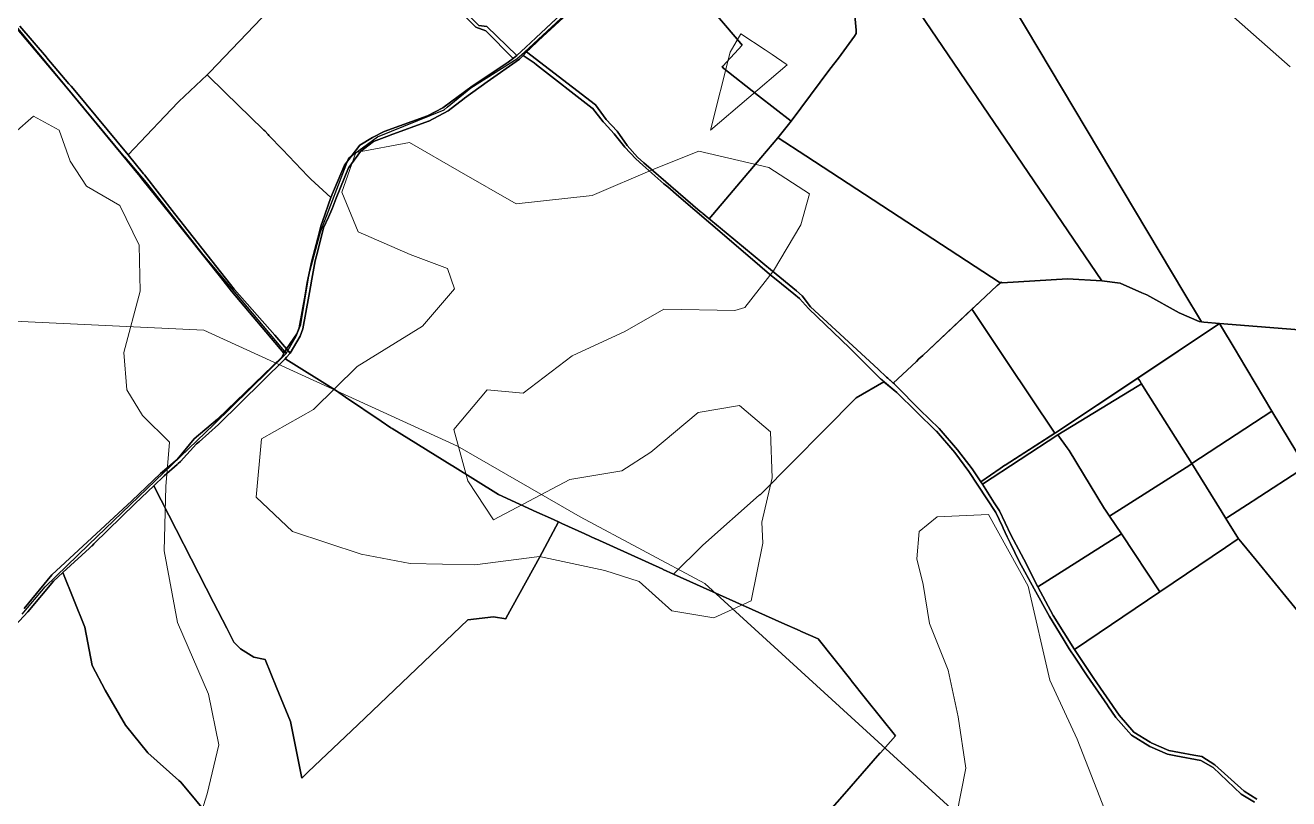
# Model space of a CAD drawing. Header units: metres. Extents: x 3 to 1005126, y 39 to 4383651.
# Drawn here: x 486388 to 488011, y 4365635 to 4366629 of the extents above; entities that cross this region are included whole.
import ezdxf

# ---------------------------------------------------------------- set-up
doc = ezdxf.new("R2010")
doc.units = ezdxf.units.M
doc.header["$MEASUREMENT"] = 0
doc.layers.add('50', color=7, linetype='Continuous', lineweight=9, true_color=0xc9f2cf)
doc.layers.add('Habitats_5_km_Cala_Blava', color=7, linetype='Continuous', lineweight=9, true_color=0xe7f7d0)
doc.layers.add('Carreteras_5_km_Cala_Blava', color=2, linetype='Continuous', lineweight=30)
doc.layers.add('TM_Llucmajor', color=7, linetype='Continuous')

msp = doc.modelspace()

# ---------------------------------------------------------------- linework, layer by layer
at = {"layer": '50'}
msp.add_lwpolyline([(484374.4, 4365456.6), (484778, 4365737.3), (485054.1, 4365949.6), (485352.3, 4366118.6), (485380, 4366110.6), (485586.5, 4366230.7), (485905.4, 4366273.5), (486382.2, 4366248.2), (486616.9, 4366236.9), (486942.7, 4366088), (487100.3, 4365997.3), (487260.6, 4365911.6), (487656.2, 4365550)], dxfattribs=at)
at = {"layer": 'Carreteras_5_km_Cala_Blava'}
for p, q in [((487029.1, 4366594.6, 108.7), (487132.8, 4366691, 109.3)), ((487019.1, 4366585.8, 108.6), (487029.1, 4366594.6, 108.7)), ((486629.9, 4366116, 103.9), (486722.5, 4366207, 104.1)), ((486468.9, 4365961, 103), (486629.9, 4366116, 103.9))]:
    msp.add_line(p, q, dxfattribs=at)
for points in [[(486514.8, 4366459.9, 106.8), (486374.3, 4366629.9, 108.8), (486232.4, 4366794.8, 111.2), (486166.2, 4366865.6, 113.2), (486153.3, 4366883.3, 114.6), (486140.8, 4366903, 113.1), (486117.1, 4366973.3, 113.2), (486101.8, 4367009.1, 113.6), (486061.4, 4367128, 114.5), (486054.3, 4367139.3, 114.6), (485898.4, 4367247.2, 116.5), (485858.3, 4367272.9, 115.9), (485841.4, 4367281.7, 115.7), (485820.9, 4367288.8, 115.3)], [(486929.7, 4366523.8, 107.6), (486959.8, 4366548.6, 108.1), (487019.1, 4366585.8, 108.6)], [(486766.8, 4366363.3, 105.6), (486803.3, 4366458.5, 106.5), (486839.9, 4366485.4, 107), (486925.5, 4366520.3, 107.6), (486929.7, 4366523.8, 107.6)], [(486514.8, 4366459.9, 106.8), (486542.8, 4366426.7, 106.7), (486615.5, 4366334.2, 105.1), (486722.5, 4366207, 104.1)], [(486722.5, 4366207, 104.1), (486735.6, 4366229.3, 104.2), (486741.5, 4366244.3, 104.2), (486752.3, 4366309.7, 104.9), (486766.8, 4366363.3, 105.6)], [(486383.4, 4365872.2, 101.1), (486412.9, 4365907.3, 101.9), (486468.9, 4365961, 103)]]:
    msp.add_polyline3d(points, dxfattribs=at)
at = {"layer": 'Habitats_5_km_Cala_Blava'}
for points in [[(487338, 4366597.3), (487347, 4366591.2), (487365, 4366578.8), (487366.3, 4366577.9), (487268, 4366494.3), (487293, 4366594.3), (487307, 4366618.1)], [(487272, 4365867.3), (487218, 4365876.3), (487176, 4365914.3), (487132, 4365928.3), (487048, 4365946.3), (486965, 4365935.3), (486882, 4365937.3), (486819, 4365949.3), (486731, 4365978.3), (486684, 4366022.3), (486691, 4366097.3), (486758, 4366135.3), (486814, 4366190.3), (486898, 4366242.3), (486939, 4366290.3), (486930, 4366316.3), (486882, 4366334.3), (486815, 4366363.3), (486794, 4366414.3), (486812, 4366465.3), (486881, 4366478.3), (486945, 4366441.3), (487018, 4366399.3), (487116, 4366410.3), (487196, 4366444.3), (487253, 4366467.3), (487343, 4366446.3), (487395, 4366412.3), (487384, 4366372.3), (487349, 4366313.3), (487312, 4366266.3), (487299, 4366262.3), (487208, 4366264.3), (487158, 4366235.3), (487090, 4366204.3), (487027, 4366156.3), (486981, 4366160.3), (486938, 4366109.3), (486956, 4366043.3), (486989, 4365993.3), (487087, 4366045.3), (487154, 4366056.3), (487191, 4366080.3), (487252, 4366131.3), (487305, 4366140.3), (487345, 4366106.3), (487347, 4366047.3), (487334, 4365990.3), (487335, 4365963.3), (487320, 4365889.3)]]:
    msp.add_lwpolyline(points, close=True, dxfattribs=at)
for points in [[(486349, 4366469.3), (486398, 4366512.3), (486431, 4366494.3), (486445, 4366454.3), (486466, 4366422.3), (486509, 4366397.3), (486534, 4366346.3), (486535, 4366287.3), (486514, 4366208.3), (486518, 4366160.3), (486538, 4366127.3), (486573, 4366093.3), (486568, 4366036.3), (486566, 4365953.3), (486583, 4365861.3), (486623, 4365769.3), (486636, 4365704.3), (486621, 4365641.3), (486595, 4365558.3)], [(487584, 4365613.3), (487596, 4365674.3), (487586, 4365740.3), (487573, 4365800.3), (487549, 4365860.3), (487541, 4365910.3), (487533, 4365943.3), (487536, 4365978.3), (487559, 4365997.3), (487625, 4366000.3), (487676, 4365908.3), (487704, 4365787.3), (487739, 4365711.3), (487775, 4365619.3)]]:
    msp.add_lwpolyline(points, dxfattribs=at)
at = {"layer": 'TM_Llucmajor', "linetype": 'Continuous', "flags": 128}
for points in [[(488012.6, 4366575.7), (487936.5, 4366642.7), (487914.2, 4366664.1), (487905.6, 4366682.7), (487903.6, 4366687.8), (487885.2, 4366733.7), (487884.2, 4366735.5), (487883, 4366737.3), (487872.6, 4366754.4), (487869.9, 4366756.2), (487955.5, 4366881.6), (487956.1, 4366882.6), (488016.8, 4366851.6)], [(487610.4, 4366730.9), (487876.1, 4366285.7), (487898.7, 4366247.8), (487895.6, 4366248.2), (487869.8, 4366259.2), (487828.6, 4366282.4), (487821.8, 4366285.1), (487794.3, 4366297.4), (487770.5, 4366300.5), (487405.8, 4366837.9)], [(487190.6, 4366742.1), (487307, 4366605.5), (487308.7, 4366603.5), (487283.9, 4366576.2), (487282.7, 4366574.9), (487329.5, 4366538.4), (487371.4, 4366505.8), (487354.4, 4366484.4), (487332.5, 4366458.6), (487266.1, 4366380.3), (487266.1, 4366380.3), (487257.9, 4366387.1), (487257, 4366387.8), (487254.7, 4366389.8), (487182, 4366452.2), (487174.2, 4366459.6), (487160.9, 4366474.3), (487148, 4366492.9), (487133.6, 4366508), (487120, 4366526.8), (487031.4, 4366594.7), (487033.9, 4366597.3), (487034.1, 4366597.6), (487035.1, 4366598.3), (487046.7, 4366609.2), (487168.8, 4366721.9)], [(487448.9, 4366688.2), (487455, 4366622.6), (487455.2, 4366618.2), (487452.9, 4366615.1), (487432.1, 4366586.7), (487421.1, 4366572.4), (487371.4, 4366505.8), (487371.4, 4366505.8), (487329.5, 4366538.4), (487282.7, 4366574.9), (487283.9, 4366576.2), (487308.7, 4366603.5), (487307, 4366605.5), (487190.6, 4366742.1)], [(487168.8, 4366721.9), (487046.7, 4366609.2), (487035.1, 4366598.3), (487034.1, 4366597.6), (487033.9, 4366597.3), (487031.4, 4366594.7), (487027.1, 4366590.3), (487022.5, 4366585.4), (487022.3, 4366585.2), (486981.1, 4366556.1), (486951.6, 4366535.3), (486951.2, 4366535), (486931, 4366519), (486905.8, 4366505.5), (486905.7, 4366505.5), (486856.4, 4366487.8), (486855.6, 4366487.5), (486835, 4366479.5), (486834.9, 4366479.5), (486818.2, 4366466.8), (486803, 4366446), (486802.9, 4366445.8), (486787.1, 4366406.8), (486787, 4366406.7), (486781.7, 4366393.2), (486781.5, 4366392.5), (486781.2, 4366392), (486777, 4366382.4), (486770.8, 4366368.5), (486763.3, 4366339.2), (486759.8, 4366326), (486754.9, 4366297.9), (486754.9, 4366297.5), (486751.8, 4366281), (486744.2, 4366238.9), (486744.2, 4366238.8), (486740.7, 4366229.4), (486740.6, 4366229.2), (486727.9, 4366207.5), (486723.3, 4366213.3), (486736.4, 4366232.2), (486739.4, 4366240.3), (486746.9, 4366281.9), (486749.8, 4366298.2), (486755.6, 4366326.1), (486763.4, 4366355.3), (486767.8, 4366371.9), (486769.4, 4366376.6), (486780.1, 4366407.8), (486797.5, 4366449.1), (486817.3, 4366475), (486833.5, 4366484.6), (486833.5, 4366484.6), (486848.6, 4366492.3), (486904.2, 4366512.5), (486924.1, 4366522.8), (486961.5, 4366550.9), (487007.8, 4366581.7), (487014.6, 4366586.5), (487018.9, 4366589.9), (487030.4, 4366600.9), (487043.3, 4366612.9), (487129.5, 4366693.6)], [(488056.4, 4366234.8), (487921.7, 4366245.5), (487901.6, 4366247.4), (487898.7, 4366247.8), (487876.1, 4366285.7), (487610.4, 4366730.9)], [(486919, 4366675), (486966.2, 4366626.6), (486979.4, 4366621.8), (487014.2, 4366586.2), (487007.8, 4366581.7), (486961.5, 4366550.9), (486924.1, 4366522.8), (486904.2, 4366512.5), (486848.6, 4366492.3), (486833.5, 4366484.6), (486833.5, 4366484.6), (486817.3, 4366475), (486797.5, 4366449.1), (486780.1, 4366407.8), (486754.3, 4366431), (486752.9, 4366432.4), (486752.9, 4366432.5), (486750.6, 4366434.9), (486717.8, 4366469.3), (486716.6, 4366470.5), (486701.7, 4366486.2), (486700.6, 4366487.4), (486699.5, 4366488.6), (486695.1, 4366493.1), (486694.1, 4366494.2), (486693.1, 4366495.1), (486644.5, 4366542.6), (486621.4, 4366565.2), (486624.8, 4366568.7), (486700.4, 4366647.8)], [(486949, 4366650.2), (486970.2, 4366628.7), (486980.3, 4366627.2), (487018.9, 4366589.9), (487014.6, 4366586.5), (487014.2, 4366586.2), (486979.4, 4366621.8), (486966.2, 4366626.6), (486919, 4366675)], [(486700.4, 4366647.8), (486624.8, 4366568.7), (486621.4, 4366565.2), (486584.8, 4366531.2), (486583.8, 4366530.1), (486566.7, 4366512.2), (486519.5, 4366462.3), (486451, 4366545), (486446.5, 4366550.5), (486443.6, 4366553.9), (486415.3, 4366587.1), (486414.6, 4366588), (486380.6, 4366627.8)], [(487936.5, 4366642.7), (488012.6, 4366575.7)], [(486380.6, 4366627.8), (486414.6, 4366588), (486415.3, 4366587.1), (486443.6, 4366553.9), (486446.5, 4366550.5), (486451, 4366545), (486519.5, 4366462.3), (486539.6, 4366438), (486540.6, 4366436.8), (486579.1, 4366387.2), (486579.2, 4366387.1), (486644.9, 4366304), (486656, 4366290), (486656.4, 4366289.5), (486708, 4366230.7), (486723.3, 4366213.3), (486719.8, 4366207.5), (486652.3, 4366287.3), (486638.6, 4366304.6), (486574.9, 4366384.9), (486537.4, 4366431.5), (486535.1, 4366434.4), (486439.8, 4366550.2), (486377.3, 4366624.5)], [(486377.3, 4366624.5), (486439.8, 4366550.2), (486535.1, 4366434.4), (486537.4, 4366431.5), (486574.9, 4366384.9), (486638.6, 4366304.6), (486652.3, 4366287.3), (486719.8, 4366207.5), (486717.7, 4366202.9), (486634.4, 4366122.6), (486604.5, 4366097.3), (486582.7, 4366071), (486561.4, 4366052.8), (486524.2, 4366017.6), (486421.6, 4365922.7), (486385.9, 4365879.4)], [(487966.9, 4365630.3), (487958.1, 4365635.6), (487949.7, 4365640.9), (487913.6, 4365675.1), (487897.8, 4365684.2), (487865.5, 4365690.1), (487855.1, 4365692.1), (487832.1, 4365702.2), (487808.8, 4365716.8), (487788.6, 4365739.5), (487778.4, 4365754.4), (487777.8, 4365755.2), (487751.9, 4365792.9), (487736.7, 4365815.5), (487728.7, 4365827.6), (487720.9, 4365840.2), (487703.4, 4365869), (487683.7, 4365904.6), (487664.5, 4365939.6), (487653.1, 4365962.8), (487649, 4365971.6), (487643.8, 4365982.8), (487642.9, 4365984.7), (487634.5, 4366002.7), (487599.8, 4366055.5), (487581.7, 4366080), (487558.1, 4366107.2), (487557.9, 4366107.3), (487507.3, 4366156.9), (487507.2, 4366157.1), (487486.4, 4366174.5), (487462, 4366199), (487460.7, 4366200.3), (487446.4, 4366214.2), (487394.2, 4366264.6), (487393.9, 4366264.9), (487382.1, 4366277.7), (487374.8, 4366283.9), (487358.9, 4366296.8), (487343.6, 4366309.2), (487331.4, 4366319.7), (487289, 4366356), (487227.1, 4366409), (487212.9, 4366421.2), (487208.1, 4366425.3), (487180.9, 4366449.2), (487172.1, 4366457.5), (487172, 4366457.5), (487157.6, 4366472.5), (487144.1, 4366489.6), (487131.1, 4366503.6), (487130.3, 4366504.4), (487130, 4366504.7), (487129.8, 4366504.9), (487116.1, 4366522.5), (487116, 4366522.6), (487044.5, 4366578.2), (487041.1, 4366580.8), (487040.2, 4366581.4), (487035, 4366585), (487034.9, 4366585.1), (487034.9, 4366585.1), (487027.1, 4366590.3), (487031.4, 4366594.7), (487120, 4366526.8), (487133.6, 4366508), (487148, 4366492.9), (487160.9, 4366474.3), (487174.2, 4366459.6), (487182, 4366452.2), (487254.7, 4366389.8), (487257, 4366387.8), (487257.9, 4366387.1), (487347.4, 4366312.8), (487378.5, 4366287.5), (487385.8, 4366281.2), (487396.5, 4366267.3), (487483.1, 4366187), (487494.1, 4366176.8), (487495.8, 4366175.3), (487504.1, 4366167.5), (487505.8, 4366165.8), (487536.6, 4366134.7), (487561.7, 4366110.7), (487585.2, 4366083.1), (487604.2, 4366058.8), (487615, 4366042), (487617.5, 4366039.2), (487630.2, 4366018.8), (487632.5, 4366015), (487639.1, 4366005.1), (487653.8, 4365973.9), (487670.4, 4365942.8), (487688.3, 4365907.1), (487708.2, 4365870.3), (487735.5, 4365826.5), (487760.3, 4365789.4), (487792.8, 4365742.1), (487811.8, 4365720.5), (487832.5, 4365707.7), (487833.4, 4365707.1), (487833.9, 4365706.9), (487856.7, 4365696.8), (487870.6, 4365694.3), (487888.9, 4365691), (487899.2, 4365689), (487915.7, 4365678.6), (487953.3, 4365644.5), (487969.8, 4365634.4)], [(486385.9, 4365879.4), (486421.6, 4365922.7), (486524.2, 4366017.6), (486561.4, 4366052.8), (486582.7, 4366071), (486604.5, 4366097.3), (486634.4, 4366122.6), (486717.7, 4366202.9), (486719.8, 4366207.5), (486723.3, 4366213.3), (486727.9, 4366207.5), (486723, 4366202.6), (486721.6, 4366200.3), (486692.1, 4366171.4), (486635.6, 4366115.8), (486610.8, 4366093.8), (486607.7, 4366091), (486586.8, 4366068.3), (486583.8, 4366065.6), (486582.6, 4366064.5), (486565.9, 4366049.7), (486552.8, 4366037.2), (486528.6, 4366014.2), (486475.6, 4365962.5), (486473.4, 4365960.1), (486472.7, 4365959.4), (486471, 4365957.8), (486470, 4365957), (486435.8, 4365925.8), (486423.6, 4365914.6), (486390.9, 4365875.3), (486352.3, 4365834)], [(487398.8, 4365594.6), (487439.8, 4365641.2), (487485.6, 4365693.3), (487486.3, 4365694), (487505.4, 4365715.8), (487467, 4365763.8), (487448.7, 4365786.7), (487448, 4365787.6), (487406.1, 4365840.2), (487383.6, 4365850.3), (487383, 4365850.6), (487359.6, 4365861.1), (487220.4, 4365923.6), (487258.1, 4365960.6), (487330.4, 4366025.1), (487331.9, 4366026.1), (487454.8, 4366150.1), (487490.7, 4366170.8), (487490.7, 4366170.8), (487507.2, 4366157.1), (487507.3, 4366156.9), (487557.9, 4366107.3), (487558.1, 4366107.2), (487581.7, 4366080), (487599.8, 4366055.5), (487634.5, 4366002.7), (487642.9, 4365984.7), (487643.8, 4365982.8), (487649, 4365971.6), (487653.1, 4365962.8), (487664.5, 4365939.6), (487683.7, 4365904.6), (487703.4, 4365869), (487720.9, 4365840.2), (487728.7, 4365827.6), (487736.7, 4365815.5), (487751.9, 4365792.9), (487777.8, 4365755.2), (487778.4, 4365754.4), (487788.6, 4365739.5), (487808.8, 4365716.8), (487832.1, 4365702.2), (487855.1, 4365692.1), (487865.5, 4365690.1), (487897.8, 4365684.2), (487913.6, 4365675.1), (487949.7, 4365640.9), (487958.1, 4365635.6), (487966.9, 4365630.3)], [(486627.1, 4365608.4), (486587.4, 4365656.3), (486584.7, 4365658.3), (486544.9, 4365694.1), (486516.3, 4365729.6), (486490, 4365774.5), (486473.4, 4365806.3), (486463.9, 4365855.3), (486463.9, 4365855.3), (486435.8, 4365925.8), (486470, 4365957), (486471, 4365957.8), (486472.7, 4365959.4), (486473.4, 4365960.1), (486475.6, 4365962.5), (486528.6, 4366014.2), (486552.8, 4366037.2), (486629.4, 4365887.3), (486646.4, 4365854), (486655.6, 4365836.1), (486659.7, 4365831.9), (486664, 4365827.7), (486681, 4365816.8), (486693.4, 4365814.2), (486695.8, 4365813.7), (486710.4, 4365778), (486728.3, 4365734.1), (486742.8, 4365661.4), (486751, 4365669.3), (486814.6, 4365729.9), (486927.7, 4365837.7), (486956.1, 4365864.9), (486988.9, 4365868.5), (487004.9, 4365865.9), (487005.5, 4365867.2), (487048.1, 4365945.1), (487072.5, 4365990.7), (487076.9, 4365988.7), (487106.3, 4365975.3), (487120.3, 4365968.9), (487120.6, 4365968.8), (487206.4, 4365930), (487207.2, 4365929.6), (487220.4, 4365923.6), (487359.6, 4365861.1), (487383, 4365850.6), (487383.6, 4365850.3), (487406.1, 4365840.2), (487448, 4365787.6), (487448.7, 4365786.7), (487467, 4365763.8), (487505.4, 4365715.8), (487486.3, 4365694), (487485.6, 4365693.3), (487439.8, 4365641.2), (487398.8, 4365594.6)], [(487969.8, 4365634.4), (487953.3, 4365644.5), (487915.7, 4365678.6), (487899.2, 4365689), (487888.9, 4365691), (487870.6, 4365694.3), (487856.7, 4365696.8), (487833.9, 4365706.9), (487833.4, 4365707.1), (487832.5, 4365707.7), (487811.8, 4365720.5), (487792.8, 4365742.1), (487760.3, 4365789.4), (487735.5, 4365826.5), (487845, 4365900.7), (487929.4, 4365957.9), (487944.6, 4365968.1), (487946.1, 4365969.1), (487946.2, 4365969), (487946.6, 4365968.5), (487950.7, 4365963.5), (487968.7, 4365941.6), (488053, 4365838.6)], [(486129.2, 4365617.3), (486331.5, 4365813.1), (486344.1, 4365825.2), (486344.7, 4365825.8), (486352.3, 4365834), (486390.9, 4365875.3), (486423.6, 4365914.6), (486435.8, 4365925.8), (486463.9, 4365855.3), (486473.4, 4365806.3), (486490, 4365774.5), (486516.3, 4365729.6), (486544.9, 4365694.1), (486584.7, 4365658.3), (486587.4, 4365656.3), (486627.1, 4365608.4)]]:
    msp.add_lwpolyline(points, dxfattribs=at)
for points in [[(487354.9, 4366484.1), (487354.4, 4366484.4), (487371.4, 4366505.8), (487421.1, 4366572.4), (487432.1, 4366586.7), (487452.9, 4366615.1), (487455.2, 4366618.2), (487455, 4366622.6), (487448.9, 4366688.2), (487397.7, 4366755), (487401.3, 4366754.7), (487419, 4366752.6), (487417.9, 4366757.9), (487401.2, 4366834.6), (487400.1, 4366839.4), (487405.8, 4366837.9), (487770.5, 4366300.5), (487726.7, 4366303.1), (487642.7, 4366298), (487641.1, 4366299), (487639.9, 4366297.9), (487390.2, 4366461), (487354.9, 4366484.1)], [(487076.6, 4366756), (487128.2, 4366692.4), (487043.3, 4366612.9), (487030.4, 4366600.9), (487018.9, 4366589.9), (486980.3, 4366627.2), (486970.2, 4366628.7), (486949, 4366650.2), (487076.6, 4366756)], [(487486.4, 4366174.5), (487490.7, 4366170.8), (487454.8, 4366150.1), (487331.9, 4366026.1), (487330.4, 4366025.1), (487258.1, 4365960.6), (487220.4, 4365923.6), (487207.2, 4365929.6), (487206.4, 4365930), (487120.6, 4365968.8), (487120.3, 4365968.9), (487106.3, 4365975.3), (487076.9, 4365988.7), (487072.5, 4365990.7), (487062.4, 4365995.3), (487044.8, 4366003.4), (486995.6, 4366025.8), (486936.5, 4366062.6), (486935.7, 4366063.1), (486858.7, 4366110.8), (486857.3, 4366111.7), (486844.8, 4366120.1), (486799, 4366151), (486785.9, 4366159.9), (486722.4, 4366199.8), (486721.6, 4366200.3), (486723, 4366202.6), (486727.9, 4366207.5), (486740.6, 4366229.2), (486740.7, 4366229.4), (486744.2, 4366238.8), (486744.2, 4366238.9), (486751.8, 4366281), (486754.9, 4366297.5), (486754.9, 4366297.9), (486759.8, 4366326), (486763.3, 4366339.2), (486770.8, 4366368.5), (486777, 4366382.4), (486781.2, 4366392), (486781.5, 4366392.5), (486781.7, 4366393.2), (486787, 4366406.7), (486787.1, 4366406.8), (486802.9, 4366445.8), (486803, 4366446), (486818.2, 4366466.8), (486834.9, 4366479.5), (486835, 4366479.5), (486855.6, 4366487.5), (486856.4, 4366487.8), (486905.7, 4366505.5), (486905.8, 4366505.5), (486931, 4366519), (486951.2, 4366535), (486951.6, 4366535.3), (486981.1, 4366556.1), (487022.3, 4366585.2), (487022.5, 4366585.4), (487027.1, 4366590.3), (487034.9, 4366585.1), (487035, 4366585), (487040.2, 4366581.4), (487041.1, 4366580.8), (487044.5, 4366578.2), (487116, 4366522.6), (487116.1, 4366522.5), (487129.8, 4366504.9), (487130, 4366504.7), (487130.3, 4366504.4), (487131.1, 4366503.6), (487144.1, 4366489.6), (487157.6, 4366472.5), (487172, 4366457.5), (487172.1, 4366457.5), (487180.9, 4366449.2), (487208.1, 4366425.3), (487212.9, 4366421.2), (487227.1, 4366409), (487289, 4366356), (487331.4, 4366319.7), (487343.6, 4366309.2), (487358.9, 4366296.8), (487374.8, 4366283.9), (487382.1, 4366277.7), (487393.9, 4366264.9), (487394.2, 4366264.6), (487446.4, 4366214.2), (487460.7, 4366200.3), (487462, 4366199), (487486.4, 4366174.5)], [(486539.6, 4366438), (486519.5, 4366462.3), (486566.7, 4366512.2), (486583.8, 4366530.1), (486584.8, 4366531.2), (486621.4, 4366565.2), (486644.5, 4366542.6), (486693.1, 4366495.1), (486694.1, 4366494.2), (486695.1, 4366493.1), (486699.5, 4366488.6), (486700.6, 4366487.4), (486701.7, 4366486.2), (486716.6, 4366470.5), (486717.8, 4366469.3), (486750.6, 4366434.9), (486752.9, 4366432.5), (486752.9, 4366432.4), (486754.3, 4366431), (486780.1, 4366407.8), (486769.4, 4366376.6), (486767.8, 4366371.9), (486763.4, 4366355.3), (486755.6, 4366326.1), (486749.8, 4366298.2), (486746.9, 4366281.9), (486739.4, 4366240.3), (486736.4, 4366232.2), (486723.3, 4366213.3), (486708, 4366230.7), (486656.4, 4366289.5), (486656, 4366290), (486644.9, 4366304), (486579.2, 4366387.1), (486579.1, 4366387.2), (486540.6, 4366436.8), (486539.6, 4366438)], [(487354.9, 4366484.1), (487390.2, 4366461), (487639.9, 4366297.9), (487636.2, 4366294.4), (487614, 4366273.5), (487540.5, 4366204.5), (487535.7, 4366200.4), (487532.3, 4366196.9), (487502.5, 4366169), (487495.8, 4366175.3), (487494.1, 4366176.8), (487483.1, 4366187), (487396.5, 4366267.3), (487385.8, 4366281.2), (487378.5, 4366287.5), (487347.4, 4366312.8), (487268.4, 4366378.4), (487266.1, 4366380.3), (487332.5, 4366458.6), (487354.4, 4366484.4), (487354.9, 4366484.1)], [(487710.4, 4366104.6), (487648.6, 4366197), (487605.7, 4366261), (487603.8, 4366263.9), (487614, 4366273.5), (487636.2, 4366294.4), (487641.1, 4366299), (487642.7, 4366298), (487726.7, 4366303.1), (487770.5, 4366300.5), (487794.3, 4366297.4), (487821.8, 4366285.1), (487828.6, 4366282.4), (487869.8, 4366259.2), (487895.6, 4366248.2), (487901.6, 4366247.4), (487921.7, 4366245.5), (487711.2, 4366105.1), (487710.4, 4366104.6)], [(487532.3, 4366196.9), (487535.7, 4366200.4), (487540.5, 4366204.5), (487603.8, 4366263.9), (487605.7, 4366261), (487648.6, 4366197), (487710.4, 4366104.6), (487646.4, 4366063.6), (487646.2, 4366063.4), (487640.1, 4366059.3), (487615, 4366042), (487604.2, 4366058.8), (487585.2, 4366083.1), (487561.7, 4366110.7), (487536.6, 4366134.7), (487505.8, 4366165.8), (487504.1, 4366167.5), (487502.5, 4366169), (487532.3, 4366196.9)], [(487821.6, 4366168.1), (487819.3, 4366171.8), (487816.9, 4366175.6), (487921.7, 4366245.5), (487943, 4366210.1), (487946.1, 4366204.9), (487989.2, 4366133), (487886.4, 4366065.6), (487825, 4366162.7), (487821.6, 4366168.1)], [(488032.6, 4366060.8), (488032.3, 4366061.3), (487989.2, 4366133), (487946.1, 4366204.9), (487943, 4366210.1), (487921.7, 4366245.5), (488056.4, 4366234.8), (488122.1, 4366229.5), (488127.1, 4366229.1), (488132, 4366228.7), (488050.4, 4366036.6), (488034, 4366061.5), (488032.6, 4366060.8)], [(486629.4, 4365887.3), (486552.8, 4366037.2), (486565.9, 4366049.7), (486582.6, 4366064.5), (486583.8, 4366065.6), (486586.8, 4366068.3), (486607.7, 4366091), (486610.8, 4366093.8), (486635.6, 4366115.8), (486692.1, 4366171.4), (486721.6, 4366200.3), (486722.4, 4366199.8), (486785.9, 4366159.9), (486799, 4366151), (486844.8, 4366120.1), (486857.3, 4366111.7), (486858.7, 4366110.8), (486935.7, 4366063.1), (486936.5, 4366062.6), (486995.6, 4366025.8), (487044.8, 4366003.4), (487062.4, 4365995.3), (487072.5, 4365990.7), (487048.1, 4365945.1), (487005.5, 4365867.2), (487004.9, 4365865.9), (486988.9, 4365868.5), (486956.1, 4365864.9), (486927.7, 4365837.7), (486814.6, 4365729.9), (486751, 4365669.3), (486742.8, 4365661.4), (486728.3, 4365734.1), (486710.4, 4365778), (486695.8, 4365813.7), (486693.4, 4365814.2), (486681, 4365816.8), (486664, 4365827.7), (486659.7, 4365831.9), (486655.6, 4365836.1), (486646.4, 4365854), (486629.4, 4365887.3)], [(487711.2, 4366105.1), (487816.9, 4366175.6), (487819.3, 4366171.8), (487821.6, 4366168.1), (487815.9, 4366164.5), (487714, 4366102.4), (487617.5, 4366039.2), (487615, 4366042), (487640.1, 4366059.3), (487646.2, 4366063.4), (487646.4, 4366063.6), (487711.2, 4366105.1)], [(487726.2, 4366085.9), (487714, 4366102.4), (487815.9, 4366164.5), (487821.6, 4366168.1), (487825, 4366162.7), (487886.4, 4366065.6), (487883.5, 4366063.8), (487780.5, 4365998.1), (487774.4, 4366006.9), (487774.2, 4366007.4), (487728.6, 4366082.6), (487726.2, 4366085.9)], [(487891.9, 4366056.7), (487886.4, 4366065.6), (487989.2, 4366133), (488032.3, 4366061.3), (487965, 4366017.8), (487963.8, 4366017.1), (487932.4, 4365996.7), (487930, 4365995.2), (487924, 4366004.9), (487924, 4366004.9), (487891.9, 4366056.7)], [(487630.2, 4366018.8), (487617.5, 4366039.2), (487714, 4366102.4), (487726.2, 4366085.9), (487728.6, 4366082.6), (487774.2, 4366007.4), (487774.4, 4366006.9), (487780.5, 4365998.1), (487795.7, 4365975.5), (487688.3, 4365907.1), (487670.4, 4365942.8), (487653.8, 4365973.9), (487639.1, 4366005.1), (487632.5, 4366015), (487630.2, 4366018.8)], [(487795.7, 4365975.5), (487780.5, 4365998.1), (487883.5, 4366063.8), (487886.4, 4366065.6), (487891.9, 4366056.7), (487924, 4366004.9), (487924, 4366004.9), (487930, 4365995.2), (487946.1, 4365969.1), (487944.6, 4365968.1), (487929.4, 4365957.9), (487845, 4365900.7), (487795.7, 4365975.5)], [(488059.7, 4366032.6), (488097.5, 4366017), (488124.9, 4366004.7), (488053, 4365838.6), (487968.7, 4365941.6), (487950.7, 4365963.5), (487946.6, 4365968.5), (487946.2, 4365969), (487946.1, 4365969.1), (487930, 4365995.2), (487932.4, 4365996.7), (487963.8, 4366017.1), (487965, 4366017.8), (488032.3, 4366061.3), (488032.6, 4366060.8), (488034, 4366061.5), (488050.4, 4366036.6), (488050.7, 4366036.2), (488059.7, 4366032.6)], [(487708.2, 4365870.3), (487688.3, 4365907.1), (487795.7, 4365975.5), (487845, 4365900.7), (487735.5, 4365826.5), (487708.2, 4365870.3)]]:
    msp.add_lwpolyline(points, close=True, dxfattribs=at)

doc.saveas('drawing.dxf')
